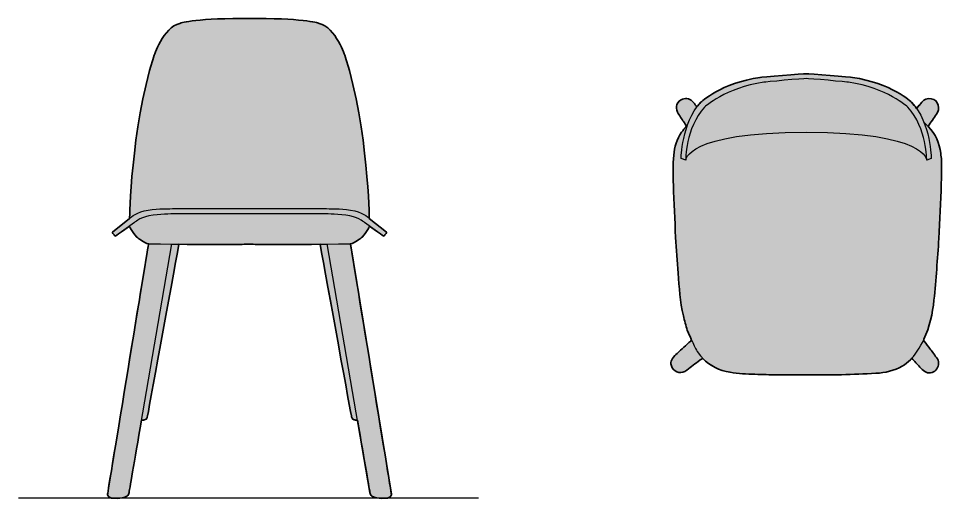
# Model space of a CAD drawing. Header units: millimetres. Extents: x 0 to 1642, y -3 to 1840.
# Drawn here: x 0 to 1533, y -3 to 797 of the extents above; entities that cross this region are included whole.
import ezdxf

# ---------------------------------------------------------------- set-up
doc = ezdxf.new("R2010")
doc.units = ezdxf.units.MM
doc.layers.add('Blocks', color=7, linetype='Continuous')
doc.layers.add('Blocks$Fill', color=7, linetype='Continuous', true_color=0xffffff)
for name, color, linetype, lineweight, true_color in [('Blocks$Inner', 7, 'Continuous', 25, 0x007f00), ('Blocks$Outline', 7, 'Continuous', 35, 0xff3f3f), ('Groud', 7, 'Continuous', 25, 0x243775)]:
    doc.layers.add(name, color=color, linetype=linetype, lineweight=lineweight, true_color=true_color)

# ---------------------------------------------------------------- blocks, each defined once
blk = doc.blocks.new('Nerd Chair Back')
at = {"layer": 'Blocks$Fill'}
blk.add_hatch(color=256, dxfattribs=at).paths.add_polyline_path([(583.2, 451.8), (581.7, 449.2), (580.1, 446.4), (578.1, 443.2), (577, 441.5), (575.8, 439.8), (574.6, 438.1), (574, 437.4), (573.5, 436.6), (572.9, 435.9), (572.3, 435.2), (571.7, 434.6), (571.4, 434.3), (571.2, 434), (570.9, 433.7), (570.6, 433.5), (570.4, 433.3), (570.1, 433), (569.8, 432.8), (569.7, 432.7), (569.6, 432.7), (569.4, 432.6), (569.3, 432.5), (569.2, 432.4), (569.1, 432.3), (569.1, 432.3), (568.6, 432), (567.4, 430.9), (566.6, 430.3), (565.6, 429.5), (564.4, 428.7), (563.2, 427.8), (561.9, 426.9), (560.5, 426.1), (559.7, 425.6), (559, 425.2), (558.3, 424.8), (557.5, 424.4), (556.8, 424.1), (556, 423.8), (555.2, 423.5), (554.8, 423.3), (554.5, 423.2), (554.1, 423.1), (553.7, 422.9), (553.3, 422.8), (552.9, 422.7), (552.6, 422.7), (552.2, 422.6), (551.8, 422.5), (551.4, 422.5), (551.4, 422.5), (619.5, 6.6), (619.5, 6.6), (619.5, 6.6), (619.5, 6.6), (619.5, 6.5), (619.5, 6.4), (619.5, 6.3), (619.5, 6.2), (619.5, 6.1), (619.5, 6.1), (619.5, 6), (619.5, 5.9), (619.5, 5.8), (619.5, 5.7), (619.5, 5.6), (619.5, 5.5), (619.5, 5.4), (619.5, 5.3), (619.5, 5.2), (619.4, 5.1), (619.4, 5), (619.4, 4.8), (619.4, 4.7), (619.3, 4.6), (619.3, 4.5), (619.2, 4.3), (619.2, 4.2), (619.1, 4.1), (619.1, 3.9), (619, 3.8), (618.9, 3.7), (618.8, 3.5), (618.8, 3.4), (618.7, 3.3), (618.6, 3.1), (618.5, 3), (618.3, 2.8), (618.2, 2.7), (618.1, 2.6), (617.9, 2.4), (617.8, 2.3), (617.6, 2.1), (617.5, 2), (617.3, 1.9), (617.1, 1.7), (616.9, 1.6), (616.7, 1.5), (616.5, 1.4), (616.3, 1.2), (616.1, 1.1), (615.8, 1), (615.6, 0.9), (615.3, 0.8), (615, 0.7), (614.7, 0.6), (614.4, 0.5), (614.1, 0.4), (613.8, 0.3), (613.5, 0.2), (613.1, 0.1), (612.8, 0), (612.8, 0), (612, -0.1), (610.1, -0.3), (608.7, -0.4), (607.1, -0.5), (605.3, -0.6), (603.4, -0.6), (601.4, -0.6), (600.4, -0.5), (599.3, -0.5), (598.3, -0.4), (597.2, -0.2), (596.1, -0.1), (595.1, 0.1), (594, 0.3), (593, 0.5), (592.5, 0.7), (592, 0.8), (591.4, 1), (590.9, 1.1), (590.5, 1.3), (590, 1.5), (589.5, 1.7), (589, 1.9), (588.6, 2.1), (588.1, 2.3), (587.7, 2.5), (587.2, 2.8), (587.2, 2.8), (587.2, 2.8), (587.2, 2.8), (587.2, 2.8), (587.1, 2.8), (587, 2.9), (587, 2.9), (586.9, 3), (586.8, 3.1), (586.7, 3.1), (586.5, 3.2), (586.4, 3.3), (586.3, 3.5), (586.1, 3.6), (586, 3.7), (585.8, 3.9), (585.7, 4.1), (585.6, 4.2), (585.6, 4.3), (585.5, 4.4), (585.4, 4.5), (585.3, 4.6), (585.3, 4.7), (585.2, 4.8), (585.1, 4.9), (585, 5), (585, 5.2), (584.9, 5.3), (584.8, 5.4), (584.7, 5.6), (584.7, 5.7), (584.6, 5.9), (584.5, 6), (584.5, 6.2), (584.4, 6.3), (584.4, 6.5), (584.3, 6.7), (584.3, 6.8), (584.2, 7), (584.1, 7.2), (584.1, 7.4), (584.1, 7.6), (584, 7.8), (584, 8), (583.9, 8.2), (583.9, 8.4), (583.9, 8.7), (583.8, 8.9), (583.8, 9.1), (583.8, 9.1), (563.2, 129.1), (563.1, 129.1), (563, 129.1), (562.9, 129.1), (562.9, 129.1), (562.7, 129.1), (562.5, 129.1), (562.3, 129.1), (562.1, 129.1), (561.7, 129.2), (560.9, 129.4), (560, 129.5), (558.5, 129.9), (557.8, 130.1), (557.8, 130.1), (557.6, 130.1), (557.4, 130.2), (557.3, 130.2), (557.1, 130.3), (556.9, 130.3), (556.8, 130.4), (556.6, 130.5), (556.4, 130.5), (556.3, 130.6), (556.1, 130.7), (556, 130.7), (555.9, 130.8), (555.7, 130.9), (555.6, 131), (555.5, 131.1), (555.4, 131.1), (555.3, 131.2), (555.2, 131.3), (555.1, 131.4), (555, 131.5), (554.9, 131.5), (554.8, 131.6), (554.7, 131.7), (554.6, 131.8), (554.5, 131.9), (554.4, 132), (554.4, 132.1), (554.3, 132.1), (554.2, 132.2), (554.2, 132.3), (554.1, 132.4), (554.1, 132.5), (554, 132.6), (554, 132.6), (553.9, 132.7), (553.9, 132.8), (553.8, 132.9), (553.8, 133), (553.8, 133), (553.7, 133.1), (553.7, 133.2), (553.7, 133.2), (553.6, 133.3), (553.6, 133.4), (553.6, 133.5), (553.5, 133.6), (553.5, 133.7), (553.5, 133.8), (553.5, 133.9), (553.5, 134), (553.4, 134), (553.4, 134.1), (553.4, 134.1), (553.4, 134.1), (553.4, 134.1), (501, 421.7), (412.6, 421.4), (389.9, 421.6), (384.1, 421.7), (382.6, 421.7), (382.3, 421.7), (382.2, 421.7), (382.2, 421.7), (382.1, 421.7), (382.1, 421.7), (382.1, 421.7), (382.1, 421.7), (382.1, 421.7), (382, 421.7), (381.7, 421.7), (380.3, 421.7), (374.8, 421.6), (352.9, 421.4), (266.5, 421.7), (214, 134.1), (214, 134.1), (214, 134.1), (214, 134.1), (214, 134), (214, 134), (214, 133.9), (214, 133.8), (214, 133.7), (213.9, 133.6), (213.9, 133.5), (213.9, 133.4), (213.8, 133.3), (213.8, 133.2), (213.8, 133.2), (213.7, 133.1), (213.7, 133), (213.7, 133), (213.6, 132.9), (213.6, 132.8), (213.6, 132.7), (213.5, 132.6), (213.5, 132.6), (213.4, 132.5), (213.3, 132.4), (213.3, 132.3), (213.2, 132.2), (213.2, 132.1), (213.1, 132.1), (213, 132), (212.9, 131.9), (212.9, 131.8), (212.8, 131.7), (212.7, 131.6), (212.6, 131.5), (212.5, 131.5), (212.4, 131.4), (212.3, 131.3), (212.2, 131.2), (212.1, 131.1), (212, 131.1), (211.9, 131), (211.7, 130.9), (211.6, 130.8), (211.5, 130.7), (211.3, 130.7), (211.2, 130.6), (211, 130.5), (210.9, 130.5), (210.7, 130.4), (210.5, 130.3), (210.4, 130.3), (210.2, 130.2), (210, 130.2), (209.8, 130.1), (209.6, 130.1), (209.6, 130.1), (209, 129.9), (207.5, 129.5), (206.6, 129.4), (205.7, 129.2), (205.3, 129.1), (205.1, 129.1), (204.9, 129.1), (204.8, 129.1), (204.6, 129.1), (204.5, 129.1), (204.4, 129.1), (204.4, 129.1), (204.3, 129.1), (183.7, 9.1), (183.6, 8.9), (183.6, 8.7), (183.6, 8.4), (183.5, 8.2), (183.5, 8), (183.5, 7.8), (183.4, 7.6), (183.4, 7.4), (183.3, 7.2), (183.3, 7), (183.2, 6.8), (183.2, 6.7), (183.1, 6.5), (183, 6.3), (183, 6.2), (182.9, 6), (182.8, 5.9), (182.8, 5.7), (182.7, 5.6), (182.6, 5.4), (182.6, 5.3), (182.5, 5.2), (182.4, 5), (182.4, 4.9), (182.3, 4.8), (182.2, 4.7), (182.1, 4.6), (182.1, 4.5), (182, 4.4), (181.9, 4.3), (181.8, 4.2), (181.8, 4.1), (181.6, 3.9), (181.5, 3.7), (181.3, 3.6), (181.2, 3.5), (181.1, 3.3), (180.9, 3.2), (180.8, 3.1), (180.7, 3.1), (180.6, 3), (180.5, 2.9), (180.4, 2.9), (180.4, 2.8), (180.3, 2.8), (180.3, 2.8), (180.2, 2.8), (180.2, 2.8), (179.8, 2.5), (179.4, 2.3), (178.9, 2.1), (178.4, 1.9), (178, 1.7), (177.5, 1.5), (177, 1.3), (176.5, 1.1), (176, 1), (175.5, 0.8), (175, 0.7), (174.5, 0.5), (173.4, 0.3), (172.4, 0.1), (171.3, -0.1), (170.3, -0.2), (169.2, -0.4), (168.1, -0.5), (167.1, -0.5), (166.1, -0.6), (164, -0.6), (162.1, -0.6), (160.4, -0.5), (158.8, -0.4), (157.4, -0.3), (155.4, -0.1), (154.7, 0), (154.3, 0.1), (154, 0.2), (153.7, 0.3), (153.3, 0.4), (153, 0.5), (152.7, 0.6), (152.4, 0.7), (152.2, 0.8), (151.9, 0.9), (151.6, 1), (151.4, 1.1), (151.2, 1.2), (150.9, 1.4), (150.7, 1.5), (150.5, 1.6), (150.3, 1.7), (150.2, 1.9), (150, 2), (149.8, 2.1), (149.7, 2.3), (149.5, 2.4), (149.4, 2.6), (149.2, 2.7), (149.1, 2.8), (149, 3), (148.9, 3.1), (148.8, 3.3), (148.7, 3.4), (148.6, 3.5), (148.5, 3.7), (148.5, 3.8), (148.4, 3.9), (148.3, 4.1), (148.3, 4.2), (148.2, 4.3), (148.2, 4.5), (148.1, 4.6), (148.1, 4.7), (148.1, 4.8), (148.1, 5), (148, 5.1), (148, 5.2), (148, 5.3), (148, 5.4), (148, 5.5), (148, 5.6), (148, 5.7), (147.9, 5.8), (147.9, 5.9), (147.9, 6), (148, 6.1), (148, 6.1), (148, 6.2), (148, 6.3), (148, 6.4), (148, 6.5), (148, 6.6), (148, 6.6), (148, 6.6), (148, 6.6), (216, 422.5), (215.7, 422.5), (215.3, 422.6), (214.9, 422.7), (214.5, 422.7), (214.2, 422.8), (213.8, 422.9), (213.4, 423.1), (213, 423.2), (212.6, 423.3), (212.2, 423.5), (211.5, 423.8), (210.7, 424.1), (210, 424.4), (209.2, 424.8), (208.5, 425.2), (207.7, 425.6), (207, 426.1), (205.6, 426.9), (204.3, 427.8), (203, 428.7), (201.9, 429.5), (200.9, 430.3), (200, 430.9), (198.8, 432), (198.4, 432.3), (198.3, 432.4), (198.1, 432.5), (198, 432.6), (197.9, 432.7), (197.8, 432.7), (197.6, 432.8), (197.4, 433), (197.1, 433.3), (196.8, 433.5), (196.6, 433.7), (196.3, 434), (196, 434.3), (195.7, 434.6), (195.2, 435.2), (194.6, 435.9), (194, 436.6), (193.4, 437.4), (192.8, 438.1), (191.7, 439.8), (190.5, 441.5), (189.4, 443.2), (187.4, 446.4), (185.8, 449.2), (184.3, 451.8), (161.3, 435.4), (161.3, 435.4), (161.2, 435.5), (161.2, 435.5), (161.1, 435.5), (161.1, 435.5), (161, 435.5), (161, 435.6), (160.8, 435.6), (160.7, 435.7), (160.6, 435.8), (160.5, 435.8), (160.4, 435.9), (160.3, 436), (160.2, 436), (159.9, 436.2), (159.7, 436.4), (159.5, 436.5), (159.4, 436.7), (159.2, 436.8), (158.9, 437.1), (158.7, 437.3), (158.7, 437.3), (158.3, 437.6), (158, 438), (157.7, 438.3), (157.4, 438.6), (157.2, 438.8), (157, 439.1), (156.8, 439.3), (156.7, 439.4), (156.6, 439.6), (156.6, 439.7), (156.5, 439.8), (156.4, 439.9), (156.4, 440), (156.3, 440.1), (156.3, 440.2), (156.2, 440.3), (156.2, 440.3), (156.2, 440.4), (156.1, 440.5), (156.1, 440.6), (156.1, 440.6), (156.1, 440.7), (156.1, 440.7), (156.1, 440.8), (156.1, 440.8), (156.1, 440.8), (156.1, 440.9), (156, 440.9), (156, 440.9), (156, 440.9), (156, 441), (156, 441), (156, 441), (156, 441.1), (156, 441.1), (156, 441.1), (156, 441.1), (156, 441.2), (156, 441.2), (156, 441.2), (156, 441.2), (156, 441.3), (156.1, 441.3), (156.1, 441.3), (156.1, 441.3), (156.1, 441.3), (156.1, 441.4), (156.1, 441.4), (156.1, 441.4), (156.1, 441.4), (156.1, 441.4), (156.1, 441.5), (156.1, 441.5), (156.1, 441.5), (156.1, 441.5), (156.1, 441.5), (156.1, 441.5), (156.2, 441.5), (156.2, 441.6), (156.2, 441.6), (156.2, 441.6), (156.2, 441.6), (156.2, 441.6), (156.2, 441.6), (156.2, 441.6), (156.2, 441.6), (156.2, 441.6), (156.2, 441.7), (156.3, 441.7), (156.3, 441.7), (156.3, 441.7), (156.3, 441.7), (156.3, 441.7), (156.3, 441.7), (156.3, 441.7), (156.3, 441.7), (156.3, 441.7), (156.4, 441.7), (156.4, 441.7), (156.4, 441.8), (156.4, 441.8), (156.4, 441.8), (156.4, 441.8), (156.4, 441.8), (156.4, 441.8), (156.4, 441.8), (156.5, 441.8), (156.7, 442), (157.6, 442.7), (160.8, 445.3), (170.5, 453.1), (180.2, 460.9), (183.4, 463.5), (184.3, 464.2), (184.6, 464.4), (184.6, 464.4), (184.6, 464.4), (184.6, 464.4), (184.6, 464.4), (184.8, 471), (185.5, 489.2), (187.2, 517.3), (190.3, 553), (195.2, 594.6), (198.4, 616.9), (202.2, 639.9), (206.7, 663.3), (211.9, 686.9), (217.9, 710.5), (221.1, 722.2), (224.6, 733.7), (224.6, 733.7), (225.3, 735.8), (226.2, 738.2), (227.5, 741.4), (229.1, 745.2), (231.1, 749.4), (233.4, 754), (234.7, 756.3), (236, 758.7), (237.4, 761.2), (238.9, 763.6), (240.5, 766), (242.2, 768.4), (244, 770.8), (244.9, 771.9), (245.8, 773), (246.7, 774.1), (247.7, 775.2), (248.7, 776.3), (249.7, 777.3), (250.7, 778.4), (251.7, 779.3), (252.8, 780.3), (253.9, 781.2), (254.9, 782.1), (256.1, 782.9), (257.2, 783.7), (258.3, 784.5), (258.9, 784.9), (259.5, 785.2), (260.1, 785.5), (260.7, 785.9), (261.3, 786.2), (261.9, 786.5), (262.5, 786.8), (263.1, 787.1), (263.7, 787.3), (264.3, 787.6), (264.9, 787.8), (265.6, 788), (266.2, 788.3), (266.8, 788.4), (267.5, 788.6), (268.1, 788.8), (268.1, 788.8), (268.2, 788.8), (268.4, 788.9), (268.7, 789), (269.2, 789.1), (270.5, 789.5), (272.6, 790.1), (275.4, 790.7), (278.9, 791.4), (283.3, 792.1), (288.6, 792.8), (294.8, 793.6), (302.1, 794.3), (319.9, 795.6), (342.6, 796.5), (370.5, 796.9), (370.5, 796.9), (382.1, 796.9), (382.1, 796.9), (382.1, 796.9), (382.1, 796.9), (382.1, 796.9), (382.1, 796.9), (382.1, 796.9), (382.1, 796.9), (382.1, 796.9), (382.1, 796.9), (382.1, 796.9), (382.1, 796.9), (382.1, 796.9), (382.1, 796.9), (382.1, 796.9), (382.1, 796.9), (382.1, 796.9), (396.9, 796.9), (396.9, 796.9), (424.9, 796.5), (447.6, 795.6), (465.4, 794.3), (472.7, 793.6), (478.9, 792.8), (484.2, 792.1), (488.6, 791.4), (492.1, 790.7), (494.9, 790.1), (496.9, 789.5), (498.3, 789.1), (498.8, 789), (499.1, 788.9), (499.3, 788.8), (499.3, 788.8), (500, 788.6), (500.6, 788.4), (501.3, 788.3), (501.9, 788), (502.5, 787.8), (503.1, 787.6), (503.8, 787.3), (504.4, 787.1), (505, 786.8), (505.6, 786.5), (506.2, 786.2), (506.8, 785.9), (507.4, 785.5), (508, 785.2), (508.6, 784.9), (509.1, 784.5), (510.3, 783.7), (511.4, 782.9), (512.5, 782.1), (513.6, 781.2), (514.7, 780.3), (515.7, 779.3), (516.8, 778.4), (517.8, 777.3), (518.8, 776.3), (519.8, 775.2), (520.7, 774.1), (521.7, 773), (522.6, 771.9), (523.5, 770.8), (525.3, 768.4), (526.9, 766), (528.5, 763.6), (530, 761.2), (531.5, 758.7), (532.8, 756.3), (534.1, 754), (536.4, 749.4), (538.3, 745.2), (539.9, 741.4), (541.2, 738.2), (542.1, 735.8), (542.9, 733.7), (546.3, 722.2), (549.6, 710.5), (555.6, 686.9), (560.7, 663.3), (565.2, 639.9), (569.1, 616.9), (572.3, 594.6), (577.2, 553), (580.3, 517.3), (582, 489.2), (582.8, 464.5), (582.8, 464.4), (582.8, 464.4), (582.8, 464.4), (582.9, 464.4), (582.9, 464.4), (583.2, 464.2), (584, 463.5), (587.2, 460.9), (597, 453.1), (606.7, 445.3), (609.9, 442.7), (610.8, 442), (611, 441.8), (611.1, 441.8), (611.1, 441.8), (611.1, 441.8), (611.1, 441.8), (611.1, 441.8), (611.1, 441.8), (611.1, 441.8), (611.1, 441.7), (611.1, 441.7), (611.1, 441.7), (611.1, 441.7), (611.1, 441.7), (611.2, 441.7), (611.2, 441.7), (611.2, 441.7), (611.2, 441.7), (611.2, 441.7), (611.2, 441.7), (611.2, 441.7), (611.2, 441.6), (611.2, 441.6), (611.2, 441.6), (611.3, 441.6), (611.3, 441.6), (611.3, 441.6), (611.3, 441.6), (611.3, 441.6), (611.3, 441.6), (611.3, 441.5), (611.3, 441.5), (611.3, 441.5), (611.3, 441.5), (611.3, 441.5), (611.3, 441.5), (611.4, 441.5), (611.4, 441.4), (611.4, 441.4), (611.4, 441.4), (611.4, 441.4), (611.4, 441.4), (611.4, 441.3), (611.4, 441.3), (611.4, 441.3), (611.4, 441.3), (611.4, 441.3), (611.4, 441.2), (611.4, 441.2), (611.4, 441.2), (611.4, 441.2), (611.4, 441.1), (611.4, 441.1), (611.4, 441.1), (611.4, 441.1), (611.4, 441), (611.4, 441), (611.4, 441), (611.4, 440.9), (611.4, 440.9), (611.4, 440.9), (611.4, 440.9), (611.4, 440.8), (611.4, 440.8), (611.4, 440.8), (611.4, 440.7), (611.4, 440.7), (611.4, 440.6), (611.3, 440.6), (611.3, 440.5), (611.3, 440.4), (611.3, 440.3), (611.2, 440.3), (611.2, 440.2), (611.1, 440.1), (611.1, 440), (611, 439.9), (611, 439.8), (610.9, 439.7), (610.8, 439.6), (610.7, 439.4), (610.7, 439.3), (610.5, 439.1), (610.3, 438.8), (610, 438.6), (609.8, 438.3), (609.5, 438), (609.1, 437.6), (608.8, 437.3), (608.8, 437.3), (608.7, 437.2), (608.5, 437.1), (608.3, 436.8), (608.1, 436.7), (607.9, 436.5), (607.7, 436.4), (607.5, 436.2), (607.3, 436), (607.2, 436), (607.1, 435.9), (607, 435.8), (606.9, 435.8), (606.7, 435.7), (606.6, 435.6), (606.5, 435.6), (606.5, 435.5), (606.4, 435.5), (606.3, 435.5), (606.3, 435.5), (606.2, 435.5), (606.2, 435.4), (606.2, 435.4)], flags=0)
at = {"layer": 'Blocks$Inner'}
for points in [[(268.1, 788.8), (240.5, 782), (224.6, 733.7), (224.6, 733.7)], [(370.5, 796.9), (288.5, 796.9), (268.1, 788.8), (268.1, 788.8)], [(385.3, 796.9), (385.3, 796.9), (370.5, 796.9), (370.5, 796.9)], [(396.9, 796.9), (396.9, 796.9), (382.1, 796.9), (382.1, 796.9)], [(382.1, 796.9), (384, 796.9), (385.3, 796.9), (385.3, 796.9)], [(499.3, 788.8), (499.3, 788.8), (479, 796.9), (396.9, 796.9)], [(542.9, 733.7), (542.9, 733.7), (527, 782), (499.3, 788.8)], [(224.6, 733.7), (186.4, 611), (184.6, 464.4), (184.6, 464.4)], [(582.8, 464.4), (582.8, 464.4), (581.1, 611), (542.9, 733.7)], [(251.6, 480.8), (257.2, 481), (317.5, 481.2), (317.5, 481.2)], [(317.5, 481.2), (317.5, 481.2), (379.7, 481.3), (385.3, 481.3)], [(382.1, 481.3), (387.8, 481.3), (450, 481.2), (450, 481.2)], [(450, 481.2), (450, 481.2), (510.2, 481), (515.9, 480.8)], [(156.4, 441.8), (156.4, 441.8), (184.6, 464.4), (184.6, 464.4)], [(216.8, 468.7), (200.3, 465.4), (192.5, 457.7), (192.5, 457.7)], [(259.5, 472.1), (253.9, 471.9), (234.8, 472.4), (216.8, 468.7)], [(325.4, 472.5), (325.4, 472.5), (265.2, 472.3), (259.5, 472.1)], [(382.1, 472.5), (362.7, 472.5), (325.4, 472.5), (325.4, 472.5)], [(442, 472.5), (442, 472.5), (404.7, 472.5), (382.1, 472.5)], [(508, 472.1), (502.3, 472.3), (442, 472.5), (442, 472.5)], [(550.6, 468.7), (532.6, 472.4), (513.6, 471.9), (508, 472.1)], [(574.9, 457.7), (574.9, 457.7), (567.2, 465.4), (550.6, 468.7)], [(582.8, 464.4), (582.8, 464.4), (611.1, 441.8), (611.1, 441.8)], [(192.5, 457.7), (192.5, 457.7), (161.3, 435.4), (161.3, 435.4)], [(184.3, 451.8), (184.3, 451.8), (193.2, 435.2), (198.4, 432.3)], [(569.1, 432.3), (574.3, 435.2), (583.2, 451.8), (583.2, 451.8)], [(606.2, 435.4), (606.2, 435.4), (574.9, 457.7), (574.9, 457.7)], [(158.7, 437.3), (154.7, 441), (156.4, 441.8), (156.4, 441.8)], [(161.3, 435.4), (160.1, 435.8), (158.7, 437.3), (158.7, 437.3)], [(198.4, 432.3), (198.4, 432.3), (208.2, 423.5), (216, 422.5)], [(551.4, 422.5), (559.3, 423.5), (569.1, 432.3), (569.1, 432.3)], [(608.8, 437.3), (608.8, 437.3), (607.4, 435.8), (606.2, 435.4)], [(611.1, 441.8), (611.1, 441.8), (612.8, 441), (608.8, 437.3)], [(216, 422.5), (216, 422.5), (148, 6.6), (148, 6.6)], [(183.7, 9.1), (183.7, 9.1), (254.8, 422.5), (254.8, 422.5)], [(266.5, 421.7), (255.1, 359.4), (214, 134.1), (214, 134.1)], [(216, 422.5), (325.3, 420.4), (382.1, 421.7), (382.1, 421.7)], [(382.1, 421.7), (382.1, 421.7), (442.2, 420.4), (551.4, 422.5)], [(501, 421.7), (512.3, 359.4), (553.4, 134.1), (553.4, 134.1)], [(583.8, 9.1), (583.8, 9.1), (512.6, 422.5), (512.6, 422.5)], [(551.4, 422.5), (551.4, 422.5), (619.5, 6.6), (619.5, 6.6)], [(209.6, 130.1), (209.6, 130.1), (205.7, 129), (204.3, 129.1)], [(214, 134.1), (214, 134.1), (213.8, 131.1), (209.6, 130.1)], [(553.4, 134.1), (553.4, 134.1), (553.6, 131.1), (557.8, 130.1)], [(557.8, 130.1), (557.8, 130.1), (561.8, 129), (563.2, 129.1)], [(148, 6.6), (148, 6.6), (146.8, 1.7), (154.7, 0)], [(154.7, 0), (154.7, 0), (171.1, -2.6), (180.2, 2.8)], [(180.2, 2.8), (180.2, 2.8), (183.2, 4.1), (183.7, 9.1)], [(587.2, 2.8), (587.2, 2.8), (584.3, 4.1), (583.8, 9.1)], [(612.8, 0), (612.8, 0), (596.4, -2.6), (587.2, 2.8)], [(619.5, 6.6), (619.5, 6.6), (620.6, 1.7), (612.8, 0)]]:
    blk.add_open_spline(points, degree=3, dxfattribs=at)
for points, knots in [([(184.6, 464.4), (184.6, 464.4), (192.4, 473.1), (208.9, 477), (226.9, 481.2), (245.9, 480.6), (251.6, 480.8)], [18.000002, 18.000002, 18.000002, 18.000002, 19.000002, 19.000002, 19.000002, 20.000002, 20.000002, 20.000002, 20.000002]), ([(515.9, 480.8), (521.5, 480.6), (540.5, 481.2), (558.6, 477), (575.1, 473.1), (582.8, 464.4), (582.8, 464.4)], [2, 2, 2, 2, 3, 3, 3, 4, 4, 4, 4])]:
    blk.add_open_spline(points, degree=3, knots=knots, dxfattribs=at)
at = {"layer": 'Blocks$Outline'}
for points, knots in [([(184.6, 464.4), (184.6, 464.4), (186.4, 611), (224.6, 733.7), (224.6, 733.7), (240.5, 782), (268.1, 788.8), (268.1, 788.8), (288.5, 796.9), (370.5, 796.9), (370.5, 796.9), (377.8, 796.9), (382.1, 796.9)], [0, 0, 0, 0, 1.25, 1.25, 1.25, 2.5, 2.5, 2.5, 3.75, 3.75, 3.75, 4.626714, 4.626714, 4.626714, 4.626714]), ([(382.1, 796.9), (382.1, 796.9), (382.2, 796.9), (386.6, 796.9), (396.9, 796.9), (396.9, 796.9), (479, 796.9), (499.3, 788.8), (499.3, 788.8), (527, 782), (542.9, 733.7), (542.9, 733.7), (581.1, 611), (582.8, 464.4), (582.8, 464.4)], [-5, -5, -5, -5, -4.99964, -4.627512, -3.750647, -3.750647, -3.750647, -2.500431, -2.500431, -2.500431, -1.250216, -1.250216, -1.250216, 0, 0, 0, 0]), ([(204.3, 129.1), (192.7, 61.5), (183.7, 9.1), (183.7, 9.1), (183.2, 4.1), (180.2, 2.8), (180.2, 2.8), (171.1, -2.6), (154.7, 0), (154.7, 0), (146.8, 1.7), (148, 6.6), (148, 6.6), (148, 6.6), (216, 422.4), (216, 422.5), (216, 422.5), (208.2, 423.5), (198.4, 432.3), (198.4, 432.3), (193.2, 435.2), (184.3, 451.8), (184.3, 451.8)], [-6.356166, -6.356166, -6.356166, -6.356166, -6, -6, -6, -5, -5, -5, -4, -4, -4, -3, -3, -3, -2.000222, -2, -2, -2, -1, -1, -1, 0, 0, 0, 0]), ([(184.3, 451.8), (175.1, 445.2), (161.3, 435.4), (161.3, 435.4), (160.1, 435.8), (158.7, 437.3), (158.7, 437.3), (154.7, 441), (156.4, 441.8), (156.4, 441.8)], [2.33661, 2.33661, 2.33661, 2.33661, 3.000002, 3.000002, 3.000002, 4.000002, 4.000002, 4.000002, 5.000002, 5.000002, 5.000002, 5.000002]), ([(583.2, 451.8), (583.2, 451.8), (574.3, 435.2), (569.1, 432.3), (569.1, 432.3), (559.3, 423.5), (551.4, 422.5), (551.4, 422.5), (551.5, 422.4), (619.5, 6.6), (619.5, 6.6), (619.5, 6.6), (620.6, 1.7), (612.8, 0), (612.8, 0), (596.4, -2.6), (587.2, 2.8), (587.2, 2.8), (584.3, 4.1), (583.8, 9.1), (583.8, 9.1), (574.8, 61.5), (563.2, 129.1)], [0, 0, 0, 0, 1, 1, 1, 2, 2, 2, 2.000222, 3, 3, 3, 4, 4, 4, 5, 5, 5, 6, 6, 6, 6.356166, 6.356166, 6.356166, 6.356166]), ([(611.1, 441.8), (611.1, 441.8), (612.8, 441), (608.8, 437.3), (608.8, 437.3), (607.4, 435.8), (606.2, 435.4), (606.2, 435.4), (592.4, 445.2), (583.2, 451.8)], [0, 0, 0, 0, 1, 1, 1, 2, 2, 2, 2.663501, 2.663501, 2.663501, 2.663501]), ([(266.5, 421.7), (255.1, 359.3), (214, 134.1), (214, 134.1), (214, 134.1), (213.8, 131.1), (209.6, 130.1), (209.6, 130.1), (205.7, 129), (204.3, 129.1)], [0.000134, 0.000134, 0.000134, 0.000134, 1, 1, 1, 2, 2, 2, 3.022526, 3.022526, 3.022526, 3.022526]), ([(563.2, 129.1), (561.8, 129), (557.8, 130.1), (557.8, 130.1), (553.6, 131.1), (553.4, 134.1), (553.4, 134.1), (553.4, 134.1), (512.3, 359.3), (501, 421.7)], [-3.022526, -3.022526, -3.022526, -3.022526, -2, -2, -2, -1, -1, -1, -0.00012, -0.00012, -0.00012, -0.00012])]:
    blk.add_open_spline(points, degree=3, knots=knots, dxfattribs=at)
for points in [[(156.4, 441.8), (156.4, 441.8), (184.6, 464.4), (184.6, 464.4)], [(582.8, 464.4), (582.8, 464.4), (611.1, 441.8), (611.1, 441.8)], [(382.1, 421.7), (382.1, 421.7), (342.7, 420.8), (266.5, 421.7)], [(501, 421.7), (423.9, 420.8), (382.1, 421.7), (382.1, 421.7)]]:
    blk.add_open_spline(points, degree=3, dxfattribs=at)
blk = doc.blocks.new('Nerd Chair Top')
at = {"layer": 'Blocks$Fill'}
blk.add_hatch(color=256, dxfattribs=at).paths.add_polyline_path([(28.8, -234.5), (25, -226.2), (22.2, -219.9), (18.8, -207.7), (17.2, -201.6), (15.7, -195.5), (14.7, -191.1), (13.8, -186.7), (12.3, -178), (11.1, -169.2), (10.1, -160.4), (7, -125), (2.9, -65.3), (-1.2, 34.1), (-1.4, 46.5), (-1.3, 52.7), (-1.2, 58.9), (-0.8, 65.2), (-0.3, 71.4), (0, 73.9), (0.3, 76.5), (0.7, 79), (1.2, 81.5), (1.7, 83.9), (2.3, 86.4), (3, 88.8), (3.8, 91.2), (4.6, 93.6), (5.5, 95.9), (6, 97.1), (6.5, 98.2), (7, 99.4), (7.5, 100.5), (8.1, 101.6), (8.7, 102.8), (9.3, 103.9), (10, 105), (10.6, 106.1), (11.3, 107.2), (12, 108.2), (12.8, 109.3), (13.7, 110.6), (14.7, 111.9), (21.1, 119.6), (16.4, 126.6), (10.9, 134.6), (8.3, 138.7), (7.1, 140.7), (5.9, 142.8), (5.7, 143.2), (5.5, 143.6), (5.3, 144), (5.1, 144.4), (5, 144.8), (4.8, 145.2), (4.7, 145.6), (4.6, 146), (4.5, 146.4), (4.4, 146.8), (4.3, 147.2), (4.2, 147.6), (4.2, 148), (4.1, 148.4), (4.1, 148.9), (4, 149.3), (4, 149.7), (4, 150.1), (4, 150.5), (4, 150.9), (4.1, 151.3), (4.1, 151.7), (4.2, 152.1), (4.2, 152.5), (4.3, 152.9), (4.4, 153.3), (4.5, 153.7), (4.6, 154), (4.7, 154.4), (4.8, 154.8), (4.9, 155.2), (5.1, 155.6), (5.2, 155.9), (5.4, 156.3), (5.5, 156.7), (5.7, 157), (5.9, 157.4), (6.1, 157.7), (6.3, 158.1), (6.5, 158.4), (6.7, 158.7), (7, 159.1), (7.2, 159.4), (7.5, 159.7), (7.7, 160), (8, 160.3), (8.3, 160.6), (8.6, 160.9), (8.9, 161.2), (9.2, 161.5), (9.5, 161.8), (9.8, 162), (10.1, 162.3), (10.4, 162.5), (10.8, 162.8), (11.1, 163), (11.5, 163.2), (11.8, 163.4), (12.2, 163.6), (12.6, 163.8), (13, 164), (13.4, 164.2), (13.8, 164.4), (14.2, 164.5), (14.5, 164.6), (14.8, 164.7), (15.1, 164.8), (15.4, 164.9), (15.7, 165), (16, 165.1), (16.3, 165.2), (16.6, 165.2), (16.9, 165.3), (17.2, 165.3), (17.5, 165.4), (17.8, 165.4), (18.2, 165.4), (18.5, 165.5), (18.8, 165.5), (19.1, 165.5), (19.4, 165.5), (19.7, 165.5), (20, 165.5), (20.3, 165.5), (20.6, 165.4), (20.9, 165.4), (21.3, 165.4), (21.6, 165.3), (21.9, 165.3), (22.2, 165.2), (22.5, 165.2), (22.8, 165.1), (23.1, 165), (23.4, 165), (23.7, 164.9), (24, 164.8), (24.3, 164.7), (24.6, 164.6), (24.9, 164.5), (25.2, 164.4), (25.5, 164.2), (25.8, 164.1), (26.1, 164), (26.4, 163.8), (26.7, 163.7), (27, 163.5), (27.2, 163.4), (27.5, 163.2), (27.8, 163), (28.1, 162.9), (28.4, 162.7), (28.6, 162.5), (28.9, 162.3), (29.2, 162.1), (29.4, 161.9), (29.7, 161.7), (30, 161.5), (30.2, 161.3), (30.5, 161), (30.7, 160.8), (31, 160.6), (31.2, 160.3), (31.7, 159.8), (32.2, 159.3), (32.7, 158.7), (38.3, 151.6), (39.8, 153.6), (41.4, 155.5), (43, 157.4), (44.6, 159.2), (44.6, 159.2), (45, 159.6), (46.2, 160.6), (48.2, 162.2), (51, 164.4), (54.5, 167), (58.9, 169.9), (61.3, 171.5), (64, 173.1), (66.8, 174.8), (69.8, 176.5), (73, 178.3), (76.4, 180), (80, 181.8), (83.8, 183.5), (87.7, 185.3), (91.8, 187), (96.2, 188.7), (100.7, 190.3), (105.3, 191.9), (110.2, 193.4), (115.2, 194.9), (120.5, 196.2), (125.9, 197.5), (131.4, 198.6), (137.2, 199.7), (143.1, 200.6), (143.1, 200.6), (206.3, 206), (215.5, 206.6), (217.1, 206.7), (218.3, 206.7), (218.8, 206.7), (219.2, 206.7), (219.4, 206.7), (219.5, 206.7), (219.6, 206.7), (219.7, 206.7), (219.7, 206.7), (219.8, 206.7), (219.8, 206.7), (219.9, 206.7), (219.9, 206.7), (220, 206.7), (220.1, 206.7), (220.3, 206.7), (220.7, 206.7), (221.2, 206.7), (222.5, 206.7), (224, 206.6), (233.2, 206), (296.4, 200.6), (302.3, 199.7), (308.1, 198.6), (313.7, 197.5), (319.1, 196.2), (324.3, 194.9), (329.3, 193.4), (334.2, 191.9), (338.9, 190.3), (343.4, 188.7), (347.7, 187), (351.8, 185.3), (355.8, 183.5), (359.5, 181.8), (363.1, 180), (366.5, 178.3), (369.7, 176.5), (372.7, 174.8), (375.6, 173.1), (378.2, 171.5), (380.7, 169.9), (385, 167), (388.5, 164.4), (391.3, 162.2), (393.3, 160.6), (394.5, 159.6), (394.9, 159.2), (396, 157.9), (397.1, 156.7), (398.2, 155.4), (399.3, 154.1), (400.3, 152.8), (401.3, 151.4), (403.2, 148.7), (409.6, 156.8), (411.7, 159.4), (412.1, 159.8), (412.5, 160.3), (412.9, 160.7), (413.3, 161.1), (413.7, 161.5), (414.1, 161.8), (414.6, 162.2), (415, 162.5), (415.5, 162.8), (415.9, 163.1), (416.4, 163.4), (416.8, 163.7), (417.1, 163.8), (417.3, 163.9), (417.5, 164), (417.8, 164.1), (418, 164.2), (418.3, 164.3), (418.5, 164.4), (418.8, 164.5), (419, 164.6), (419.2, 164.7), (419.5, 164.8), (419.8, 164.9), (420, 164.9), (420.3, 165), (420.5, 165.1), (420.8, 165.1), (421, 165.2), (421.3, 165.2), (421.6, 165.3), (421.8, 165.3), (422.1, 165.3), (422.4, 165.4), (422.6, 165.4), (422.9, 165.4), (423.4, 165.5), (424, 165.5), (424.6, 165.5), (425.1, 165.4), (425.7, 165.4), (426.3, 165.3), (426.8, 165.2), (427.4, 165.1), (428, 165), (428.5, 164.9), (429, 164.7), (429.6, 164.6), (430.1, 164.4), (430.6, 164.2), (431, 164), (431.3, 163.9), (431.5, 163.8), (431.7, 163.6), (432, 163.5), (432.2, 163.4), (432.4, 163.3), (432.6, 163.1), (432.8, 163), (433, 162.9), (433.2, 162.7), (433.5, 162.6), (433.7, 162.4), (433.9, 162.3), (434, 162.1), (434.2, 162), (434.4, 161.8), (434.6, 161.6), (434.8, 161.5), (435, 161.3), (435.2, 161.1), (435.3, 161), (435.5, 160.8), (435.7, 160.6), (435.8, 160.4), (436, 160.2), (436.2, 160), (436.3, 159.8), (436.5, 159.6), (436.8, 159.2), (437, 158.8), (437.3, 158.3), (437.6, 157.9), (437.8, 157.4), (438, 156.9), (438.3, 156.4), (438.5, 155.9), (438.7, 155.4), (438.8, 154.9), (439, 154.4), (439.2, 153.9), (439.3, 153.4), (439.4, 152.9), (439.5, 152.4), (439.5, 151.9), (439.6, 151.4), (439.6, 150.9), (439.7, 150.5), (439.7, 150), (439.7, 149.5), (439.7, 149), (439.6, 148.6), (439.6, 148.1), (439.5, 147.7), (439.5, 147.2), (439.4, 146.7), (439.3, 146.3), (439.1, 145.8), (439, 145.4), (438.9, 144.9), (438.7, 144.5), (438.6, 144), (438.4, 143.6), (438.2, 143.2), (438, 142.7), (437.8, 142.3), (437.5, 141.9), (437.3, 141.4), (437.1, 141), (436.8, 140.6), (436.5, 140.1), (436.2, 139.7), (422.4, 119.2), (422.5, 119.1), (422.6, 118.8), (422.6, 118.8), (422.6, 118.8), (422.6, 118.7), (422.6, 118.7), (422.7, 118.7), (422.7, 118.7), (422.7, 118.7), (422.7, 118.7), (422.7, 118.7), (422.7, 118.7), (422.7, 118.6), (422.7, 118.6), (423.9, 117.5), (425, 116.3), (426, 115.1), (427.1, 113.9), (428.1, 112.7), (429, 111.5), (430, 110.2), (430.9, 109), (431.7, 107.7), (432.5, 106.4), (433.3, 105.1), (434.1, 103.8), (434.8, 102.4), (435.5, 101.1), (436.2, 99.7), (436.8, 98.3), (437.4, 96.9), (438, 95.5), (438.5, 94.1), (439, 92.6), (439.5, 91.2), (440, 89.7), (440.4, 88.2), (440.8, 86.7), (441.6, 83.7), (442.2, 80.7), (442.8, 77.6), (443.3, 74.4), (444.6, 62.8), (444.6, 62.8), (444.6, 62.8), (444.6, 62.7), (444.6, 62.7), (444.6, 62.6), (444.5, 61), (444.2, 25.8), (444.2, 24), (440.2, -67.3), (432, -169.4), (431.5, -173.6), (431, -177.8), (430.4, -182), (429.8, -186.1), (429, -190.3), (428.2, -194.4), (427.3, -198.5), (426.3, -202.6), (425.2, -206.7), (424.1, -210.8), (422.9, -214.8), (421.5, -218.8), (420.1, -222.8), (418.7, -226.8), (417.1, -230.7), (415.4, -234.7), (415.4, -234.8), (415.4, -234.9), (415.3, -235), (415.3, -235.1), (415.2, -235.2), (415.2, -235.3), (415.2, -235.4), (415.2, -235.5), (415.2, -235.6), (415.1, -235.6), (415.1, -235.7), (415.1, -235.7), (415.1, -235.8), (415.1, -235.8), (415.1, -235.9), (415.1, -235.9), (415.1, -236), (415.1, -236), (415.1, -236.1), (415.1, -236.1), (415.1, -236.2), (415.1, -236.2), (415.1, -236.2), (415.1, -236.3), (415.2, -236.3), (415.2, -236.4), (415.2, -236.4), (415.2, -236.5), (415.2, -236.5), (415.2, -236.6), (415.2, -236.6), (415.2, -236.7), (415.3, -236.7), (415.3, -236.8), (415.3, -236.8), (415.3, -236.9), (415.3, -236.9), (415.4, -237), (415.4, -237), (415.4, -237.1), (415.5, -237.3), (415.6, -237.4), (415.6, -237.5), (415.7, -237.6), (415.8, -237.7), (415.8, -237.8), (415.9, -237.9), (425.7, -250.8), (431.8, -258.9), (434.7, -263), (436.2, -265.1), (437.6, -267.2), (437.7, -267.5), (437.9, -267.8), (438.1, -268.1), (438.2, -268.3), (438.3, -268.6), (438.5, -268.9), (438.6, -269.2), (438.7, -269.5), (438.8, -269.8), (438.9, -270.1), (439, -270.4), (439.1, -270.7), (439.2, -271), (439.3, -271.3), (439.4, -271.6), (439.4, -271.9), (439.5, -272.2), (439.5, -272.5), (439.6, -272.8), (439.6, -273.1), (439.6, -273.5), (439.7, -273.8), (439.7, -274.1), (439.7, -274.4), (439.7, -274.7), (439.7, -275), (439.7, -275.3), (439.7, -275.6), (439.6, -276), (439.6, -276.3), (439.6, -276.6), (439.5, -276.9), (439.5, -277.2), (439.4, -277.5), (439.4, -277.8), (439.3, -278.1), (439.2, -278.5), (439.2, -278.8), (439.1, -279.1), (439, -279.4), (438.9, -279.7), (438.8, -280), (438.7, -280.3), (438.6, -280.6), (438.4, -280.9), (438.3, -281.2), (438.2, -281.5), (438, -281.7), (437.9, -282), (437.8, -282.3), (437.6, -282.6), (437.4, -282.9), (437.3, -283.1), (437.1, -283.4), (436.9, -283.7), (436.7, -283.9), (436.6, -284.2), (436.4, -284.5), (436.2, -284.7), (436, -285), (435.7, -285.2), (435.5, -285.5), (435.3, -285.7), (435.1, -285.9), (434.9, -286.1), (434.6, -286.4), (434.4, -286.6), (434.2, -286.8), (433.9, -287), (433.7, -287.2), (433.4, -287.4), (433.2, -287.5), (432.9, -287.7), (432.7, -287.9), (432.4, -288.1), (432.1, -288.2), (431.9, -288.4), (431.6, -288.5), (431.3, -288.7), (431, -288.8), (430.8, -289), (430.5, -289.1), (430.2, -289.2), (429.9, -289.3), (429.6, -289.4), (429.3, -289.6), (429, -289.7), (428.7, -289.7), (428.4, -289.8), (428.1, -289.9), (427.8, -290), (427.5, -290.1), (427.2, -290.1), (426.9, -290.2), (426.6, -290.2), (426.3, -290.3), (426, -290.3), (425.7, -290.4), (425.4, -290.4), (425, -290.4), (424.7, -290.4), (424.4, -290.4), (424.1, -290.4), (423.8, -290.4), (423.5, -290.4), (423.2, -290.4), (422.9, -290.4), (422.6, -290.3), (422.2, -290.3), (421.9, -290.3), (421.6, -290.2), (421.3, -290.1), (421, -290.1), (420.7, -290), (420.4, -289.9), (420.1, -289.8), (419.8, -289.7), (419.5, -289.6), (419.2, -289.5), (418.9, -289.4), (418.6, -289.3), (418.3, -289.2), (418, -289), (417.7, -288.9), (417.5, -288.8), (417.2, -288.6), (416.9, -288.4), (416.6, -288.3), (416.1, -287.9), (415.5, -287.5), (415, -287.1), (414.4, -286.7), (413.9, -286.2), (413.4, -285.8), (412.9, -285.3), (412.4, -284.8), (411.4, -283.9), (408.5, -280.8), (395.4, -266.1), (395.1, -266.5), (394.2, -267.6), (393.9, -267.9), (393.7, -268.1), (393.6, -268.3), (393.5, -268.4), (393.3, -268.6), (393.2, -268.6), (393.1, -268.7), (393.1, -268.8), (393, -268.8), (386.3, -274.2), (384.6, -275.6), (382.9, -276.8), (382.1, -277.5), (381.2, -278), (380.3, -278.6), (379.4, -279.2), (378.1, -279.9), (376.8, -280.6), (375.6, -281.3), (374.3, -281.9), (373, -282.6), (371.7, -283.1), (370.3, -283.7), (369, -284.3), (366.3, -285.3), (363.6, -286.2), (360.9, -287), (358.2, -287.8), (355.4, -288.5), (352.6, -289.1), (349.8, -289.6), (347, -290), (344.1, -290.4), (341.3, -290.7), (338.4, -291), (335.5, -291.2), (278.3, -293.7), (277.8, -293.8), (171.9, -293.8), (171.7, -293.8), (124.2, -292.4), (113.9, -291.8), (108.8, -291.4), (103.7, -290.8), (98.5, -290.2), (93.4, -289.4), (90.1, -288.8), (86.8, -288.1), (83.5, -287.2), (81.9, -286.8), (80.3, -286.3), (78.8, -285.8), (77.2, -285.3), (75.7, -284.7), (74.2, -284.1), (72.7, -283.5), (71.2, -282.9), (69.8, -282.2), (68.3, -281.5), (66.9, -280.8), (65.5, -280.1), (64.1, -279.3), (62.8, -278.5), (61.4, -277.6), (60.1, -276.8), (58.8, -275.9), (57.5, -275), (56.2, -274), (55, -273), (53.7, -272), (52.5, -270.9), (51.3, -269.9), (50.1, -268.8), (49, -267.6), (47.8, -266.4), (44.5, -268.4), (43.5, -269), (43.2, -269.3), (43.1, -269.3), (21, -286.1), (20.6, -286.4), (20.2, -286.7), (19.8, -287), (19.4, -287.2), (19, -287.4), (18.6, -287.7), (18.2, -287.9), (17.8, -288.1), (17.4, -288.3), (16.9, -288.5), (16.5, -288.6), (16.1, -288.8), (15.7, -288.9), (15.2, -289.1), (14.8, -289.2), (14.4, -289.3), (14, -289.4), (13.6, -289.5), (13.1, -289.6), (12.7, -289.6), (12.3, -289.7), (11.9, -289.7), (11.4, -289.8), (11, -289.8), (10.6, -289.8), (10.2, -289.8), (9.8, -289.8), (9.4, -289.8), (8.9, -289.7), (8.5, -289.7), (8.1, -289.6), (7.7, -289.6), (7.3, -289.5), (6.9, -289.4), (6.5, -289.3), (6.1, -289.2), (5.7, -289.1), (5.3, -288.9), (5, -288.8), (4.6, -288.7), (4.2, -288.5), (3.8, -288.3), (3.5, -288.1), (3.1, -287.9), (2.8, -287.7), (2.4, -287.5), (2.1, -287.3), (1.7, -287.1), (1.4, -286.8), (1, -286.5), (0.7, -286.3), (0.4, -286), (0.1, -285.7), (-0.2, -285.4), (-0.5, -285.1), (-0.8, -284.8), (-1.1, -284.4), (-1.4, -284.1), (-1.6, -283.8), (-1.9, -283.4), (-2.2, -283), (-2.4, -282.6), (-2.7, -282.2), (-2.9, -281.9), (-3.1, -281.5), (-3.3, -281.1), (-3.5, -280.7), (-3.7, -280.3), (-3.8, -279.8), (-4, -279.4), (-4.1, -279), (-4.3, -278.6), (-4.4, -278.1), (-4.6, -277.7), (-4.7, -277.3), (-4.9, -276.4), (-5.1, -275.6), (-5.1, -275.5), (-5.1, -275.3), (-5.1, -275.2), (-5.2, -275.1), (-5.2, -274.9), (-5.2, -274.8), (-5.2, -274.7), (-5.2, -274.5), (-5.2, -274.4), (-5.2, -274.3), (-5.2, -274), (-5.2, -273.7), (-5.1, -273.5), (-5.1, -273.2), (-5, -272.9), (-5, -272.6), (-4.9, -272.3), (-4.9, -272), (-4.8, -271.8), (-4.7, -271.5), (-4.6, -271.2), (-4.5, -270.9), (-4.4, -270.6), (-4.3, -270.3), (-4.1, -270), (-3.9, -269.4), (-3.6, -268.8), (-3.3, -268.2), (-2.9, -267.6), (-2.6, -267), (-2.2, -266.4), (-1.8, -265.8), (-1.4, -265.2), (-1, -264.7), (-0.5, -264.1), (-0.1, -263.5), (0.4, -263), (1.3, -261.9), (2.3, -260.8), (3.3, -259.8), (4.3, -258.9), (5.2, -258), (27.9, -237.7), (28, -237.6), (28.1, -237.5), (28.2, -237.4), (28.3, -237.3), (28.4, -237.3), (28.5, -237.2), (28.5, -237.1), (28.6, -237), (28.6, -237), (28.6, -236.9), (28.7, -236.9), (28.7, -236.9), (28.7, -236.8), (28.7, -236.8), (28.8, -236.7), (28.8, -236.7), (28.8, -236.6), (28.8, -236.6), (28.8, -236.5), (28.9, -236.5), (28.9, -236.4), (28.9, -236.4), (28.9, -236.4), (28.9, -236.3), (28.9, -236.3), (28.9, -236.2), (29, -236.2), (29, -236.1), (29, -236.1), (29, -236), (29, -236), (29, -235.9), (29, -235.9), (29, -235.8), (29, -235.8), (29, -235.7), (29, -235.7), (29, -235.6), (29, -235.6), (29, -235.5), (29, -235.4), (29, -235.2), (29, -235.1), (28.9, -235), (28.9, -234.9), (28.9, -234.8), (28.9, -234.7)], flags=0)
at = {"layer": 'Blocks$Inner'}
blk.add_lwpolyline([(422.4, 119.2), (415.1, 126.3)], dxfattribs=at)
for points, degree in [([(44.6, 159.2), (44.6, 159.2), (79, 191.6), (143.1, 200.6)], 3), ([(143.1, 200.6), (143.1, 200.6), (216.3, 207.4), (219.8, 206.7)], 3), ([(219.8, 206.7), (223.2, 207.4), (296.4, 200.6), (296.4, 200.6)], 3), ([(296.4, 200.6), (360.6, 191.6), (394.9, 159.2), (394.9, 159.2)], 3), ([(149.6, 192.5), (85.4, 183.5), (51.1, 151.1), (51.1, 151.1)], 3), ([(219.8, 198.5), (216.3, 199.2), (149.6, 192.5), (149.6, 192.5)], 3), ([(289.9, 192.5), (289.9, 192.5), (223.2, 199.2), (219.8, 198.5)], 3), ([(388.4, 151.1), (388.4, 151.1), (354.1, 183.5), (289.9, 192.5)], 3), ([(12.1, 65.6), (12.1, 65.6), (12.3, 124.2), (44.6, 159.2)], 3), ([(394.9, 159.2), (427.2, 124.2), (427.4, 65.6), (427.4, 65.6)], 3), ([(422.4, 119.2), (427, 126), (431.6, 132.9), (436.2, 139.7)], 3), ([(16.4, 126.6), (18, 124.2), (19.6, 121.8), (21.1, 119.6)], 3), ([(422.7, 118.6), (422.6, 118.7), (422.6, 118.9), (422.4, 119.2)], 3), ([(19.6, 62.8), (19.6, 62.8), (12.1, 65.6), (12.1, 65.6)], 3), ([(427.4, 65.6), (427.4, 65.6), (419.9, 62.8), (419.9, 62.8)], 3), ([(444.2, 24), (444.2, 24.5), (444.5, 62.3), (444.6, 62.8)], 3), ([(22.2, -219.9), (25.8, -228.3), (37.9, -253.8), (37.9, -253.8)], 3), ([(27.9, -237.7), (20.3, -244.4), (12.9, -251.4), (5.2, -258)], 3), ([(28.8, -234.4), (29.2, -235.9), (29.1, -236.7), (27.9, -237.7)], 3), ([(395.4, -266.1), (401.1, -260.8), (415.1, -236.2), (415.1, -236.2)], 3), ([(415.9, -237.9), (415.1, -236.8), (414.9, -236), (415.4, -234.7)], 3), ([(425.7, -250.8), (422.5, -246.5), (419.2, -242.1), (415.9, -237.9)], 3), ([(5.2, -258), (0.1, -262.4), (-6, -270.2), (-5.1, -275.6)], 3), ([(37.9, -253.8), (38.3, -254.3), (38.7, -254.6), (38.9, -255.1)], 3), ([(-5.1, -275.6), (-4.6, -277.8), (-3.8, -280.2), (-2.7, -282.2)], 3), ([(21.4, -285.9), (28.6, -280.4), (35.8, -274.9), (43, -269.4)], 3), ([(43, -269.4), (43.6, -268.9), (47.8, -266.4)], 2), ([(393, -268.8), (393.9, -268.1), (394.5, -267.2), (395.4, -266.1)], 3), ([(395.4, -266.1), (399.9, -271.3), (404.1, -276.1), (408.5, -280.8)], 3), ([(-2.7, -282.2), (2.4, -290.7), (13, -292.3), (21.4, -285.9)], 3), ([(171.7, -293.8), (174.5, -293.7), (275.6, -293.9), (278.3, -293.7)], 3)]:
    blk.add_open_spline(points, degree=degree, dxfattribs=at)
for points, knots in [([(38.3, 151.6), (36.4, 154), (34.6, 156.4), (32.7, 158.7), (27.8, 164.7), (20.6, 166.9), (14.2, 164.5), (5.5, 161.2), (1.4, 151.1), (5.9, 142.8), (8.9, 137.2), (12.8, 132), (16.4, 126.6)], [0, 0, 0, 0, 1, 1, 1, 2, 2, 2, 3, 3, 3, 4, 4, 4, 4]), ([(436.2, 139.7), (439.3, 144.2), (440.6, 149.1), (439, 154.4), (437.3, 160.2), (433.4, 163.9), (427.4, 165.1), (421.1, 166.3), (415.8, 164.3), (411.7, 159.4), (408.8, 155.9), (406.1, 152.4), (403.1, 148.6)], [20, 20, 20, 20, 21, 21, 21, 22, 22, 22, 23, 23, 23, 24, 24, 24, 24]), ([(51.1, 151.1), (18.8, 116.1), (19.6, 62.8), (19.6, 62.8), (19.6, 62.8), (19.6, 109.5), (219.8, 109.5)], [14, 14, 14, 14, 15, 15, 15, 16, 16, 16, 16]), ([(219.8, 109.5), (419.9, 109.5), (419.9, 62.8), (419.9, 62.8), (419.9, 62.8), (420.7, 116.1), (388.4, 151.1)], [8, 8, 8, 8, 9, 9, 9, 10, 10, 10, 10]), ([(21.1, 119.6), (18.2, 116), (15.2, 112.8), (12.8, 109.3), (4.8, 97.9), (1.1, 85), (-0.3, 71.4), (-1.9, 54.8), (-1.4, 38.2), (-0.8, 21.6), (0.3, -7.3), (1.4, -36.3), (2.9, -65.3), (3.9, -85.2), (5.3, -105.1), (7, -125)], [5, 5, 5, 5, 6, 6, 6, 7, 7, 7, 8, 8, 8, 9, 9, 9, 10, 10, 10, 10]), ([(444.6, 62.8), (444.2, 66.7), (443.8, 70.5), (443.3, 74.4), (441, 91.3), (435.1, 106.5), (422.7, 118.6)], [16, 16, 16, 16, 17, 17, 17, 18, 18, 18, 18]), ([(415.4, -234.7), (424.5, -213.8), (429.8, -191.9), (432, -169.4), (435.2, -135.4), (438, -101.3), (440.2, -67.3), (442.1, -36.9), (442.9, -6.4), (444.2, 24)], [12, 12, 12, 12, 13, 13, 13, 14, 14, 14, 15, 15, 15, 15]), ([(7, -125), (9, -148.6), (10.3, -172.3), (15.7, -195.5), (17.6, -203.7), (20, -211.8), (22.2, -219.9)], [10, 10, 10, 10, 11, 11, 11, 12, 12, 12, 12]), ([(38.9, -255.1), (51.8, -275), (70.5, -285.5), (93.4, -289.4), (107, -291.7), (120.8, -292.4), (134.6, -292.8), (146.9, -293.2), (159.3, -293.5), (171.7, -293.8), (172.3, -293.8), (172.8, -294.1), (173.3, -294.2)], [14, 14, 14, 14, 15, 15, 15, 16, 16, 16, 17, 17, 17, 18, 18, 18, 18]), ([(408.5, -280.8), (411, -283.5), (413.6, -286.3), (416.6, -288.3), (422.5, -292), (430.4, -290.7), (435.1, -285.9), (439.9, -281), (441.3, -273), (437.6, -267.2), (433.9, -261.5), (429.7, -256.2), (425.7, -250.8)], [6, 6, 6, 6, 7, 7, 7, 8, 8, 8, 9, 9, 9, 10, 10, 10, 10]), ([(278.3, -293.7), (297.4, -292.9), (316.5, -292.4), (335.5, -291.2), (350.9, -290.2), (365.9, -287.1), (379.4, -279.2), (384.3, -276.3), (388.5, -272.3), (393, -268.8)], [1, 1, 1, 1, 2, 2, 2, 3, 3, 3, 4, 4, 4, 4])]:
    blk.add_open_spline(points, degree=3, knots=knots, dxfattribs=at)
at = {"layer": 'Blocks$Outline'}
for points, knots in [([(38.3, 151.6), (40.3, 154.2), (42.4, 156.8), (44.6, 159.2), (44.6, 159.2), (79, 191.6), (143.1, 200.6), (143.1, 200.6), (216.3, 207.4), (219.8, 206.7), (223.2, 207.4), (296.4, 200.6), (296.4, 200.6), (360.6, 191.6), (394.9, 159.2), (394.9, 159.2), (398, 155.9), (400.7, 152.4), (403.2, 148.7)], [-2.06933, -2.06933, -2.06933, -2.06933, -2, -2, -2, -1, -1, -1, 0, 0, 0, 1, 1, 1, 2, 2, 2, 2.094317, 2.094317, 2.094317, 2.094317]), ([(28.8, -234.5), (26.2, -228.7), (23.6, -223.1), (22.2, -219.9), (20, -211.8), (17.6, -203.7), (15.7, -195.5), (10.3, -172.3), (9, -148.6), (7, -125), (5.3, -105.1), (3.9, -85.2), (2.9, -65.3), (1.4, -36.3), (0.3, -7.3), (-0.8, 21.6), (-1.4, 38.2), (-1.9, 54.8), (-0.3, 71.4), (1.1, 85), (4.8, 97.9), (12.8, 109.3), (15.2, 112.8), (18.2, 116), (21.1, 119.6), (19.6, 121.8), (18, 124.2), (16.4, 126.6), (12.8, 132), (8.9, 137.2), (5.9, 142.8), (1.4, 151.1), (5.5, 161.2), (14.2, 164.5), (20.6, 166.9), (27.8, 164.7), (32.7, 158.7), (34.6, 156.4), (36.4, 154), (38.3, 151.6)], [-12.379331, -12.379331, -12.379331, -12.379331, -12, -12, -12, -11, -11, -11, -10, -10, -10, -9, -9, -9, -8, -8, -8, -7, -7, -7, -6, -6, -6, -5, -5, -5, -4, -4, -4, -3, -3, -3, -2, -2, -2, -1, -1, -1, 0, 0, 0, 0]), ([(403.2, 148.7), (406.1, 152.4), (408.8, 156), (411.7, 159.4), (415.8, 164.3), (421.1, 166.3), (427.4, 165.1), (433.4, 163.9), (437.3, 160.2), (439, 154.4), (440.6, 149.1), (439.3, 144.2), (436.2, 139.7), (431.6, 132.9), (427, 126), (422.4, 119.2), (422.6, 118.9), (422.6, 118.7), (422.7, 118.6), (435.1, 106.5), (441, 91.3), (443.3, 74.4), (443.8, 70.5), (444.2, 66.7), (444.6, 62.8), (444.5, 62.3), (444.2, 24.5), (444.2, 24), (442.9, -6.4), (442.1, -36.9), (440.2, -67.3), (438, -101.3), (435.2, -135.4), (432, -169.4), (429.8, -191.9), (424.5, -213.8), (415.4, -234.7), (415.2, -235.3), (415, -236.4), (415.5, -237.3), (415.9, -237.9), (419.2, -242.1), (422.5, -246.5), (425.7, -250.8), (429.7, -256.2), (433.9, -261.5), (437.6, -267.2), (441.3, -273), (439.9, -281), (435.1, -285.9), (430.4, -290.7), (422.5, -292), (416.6, -288.3), (413.6, -286.3), (411, -283.5), (408.5, -280.8), (404.1, -276.1), (399.9, -271.3), (395.4, -266.1), (394.5, -267.2), (393.9, -268.1), (393, -268.8), (388.5, -272.3), (384.3, -276.3), (379.4, -279.2), (365.9, -287.1), (350.9, -290.2), (335.5, -291.2), (316.5, -292.4), (297.4, -292.9), (278.3, -293.7), (275.6, -293.9), (174.5, -293.7), (171.7, -293.8)], [-23.991457, -23.991457, -23.991457, -23.991457, -23, -23, -23, -22, -22, -22, -21, -21, -21, -20, -20, -20, -19, -19, -19, -18, -18, -18, -17, -17, -17, -16, -16, -16, -15, -15, -15, -14, -14, -14, -13, -13, -13, -12, -12, -12, -11.542792, -11, -11, -11, -10, -10, -10, -9, -9, -9, -8, -8, -8, -7, -7, -7, -6, -6, -6, -5, -5, -5, -4, -4, -4, -3, -3, -3, -2, -2, -2, -1, -1, -1, 0, 0, 0, 0]), ([(47.8, -266.4), (45, -268.1), (43.4, -269.1), (43, -269.4), (35.8, -274.9), (28.6, -280.4), (21.4, -285.9), (13, -292.3), (2.4, -290.7), (-2.7, -282.2), (-3.8, -280.2), (-4.6, -277.8), (-5.1, -275.6), (-6, -270.2), (0.1, -262.4), (5.2, -258), (12.9, -251.4), (20.3, -244.4), (27.9, -237.7), (29, -236.7), (29.2, -235.9), (28.8, -234.5)], [-7.368224, -7.368224, -7.368224, -7.368224, -6, -6, -6, -5, -5, -5, -4, -4, -4, -3, -3, -3, -2, -2, -2, -1, -1, -1, -0.025474, -0.025474, -0.025474, -0.025474]), ([(171.7, -293.8), (159.3, -293.5), (146.9, -293.2), (134.6, -292.8), (120.8, -292.4), (107, -291.7), (93.4, -289.4), (75.3, -286.4), (59.9, -279.1), (47.8, -266.4)], [-17, -17, -17, -17, -16, -16, -16, -15, -15, -15, -14.211068, -14.211068, -14.211068, -14.211068])]:
    blk.add_open_spline(points, degree=3, knots=knots, dxfattribs=at)

msp = doc.modelspace()

# ---------------------------------------------------------------- linework, layer by layer
at = {"layer": 'Groud'}
msp.add_lwpolyline([(764.3, 0), (0, 0)], dxfattribs=at)

# ---------------------------------------------------------------- block references
at = {"layer": 'Blocks'}
for name, p in [('Nerd Chair Back', (0, 0)), ('Nerd Chair Top', (1088.7, 498.4))]:
    msp.add_blockref(name, p, dxfattribs=at)

doc.saveas('drawing.dxf')
